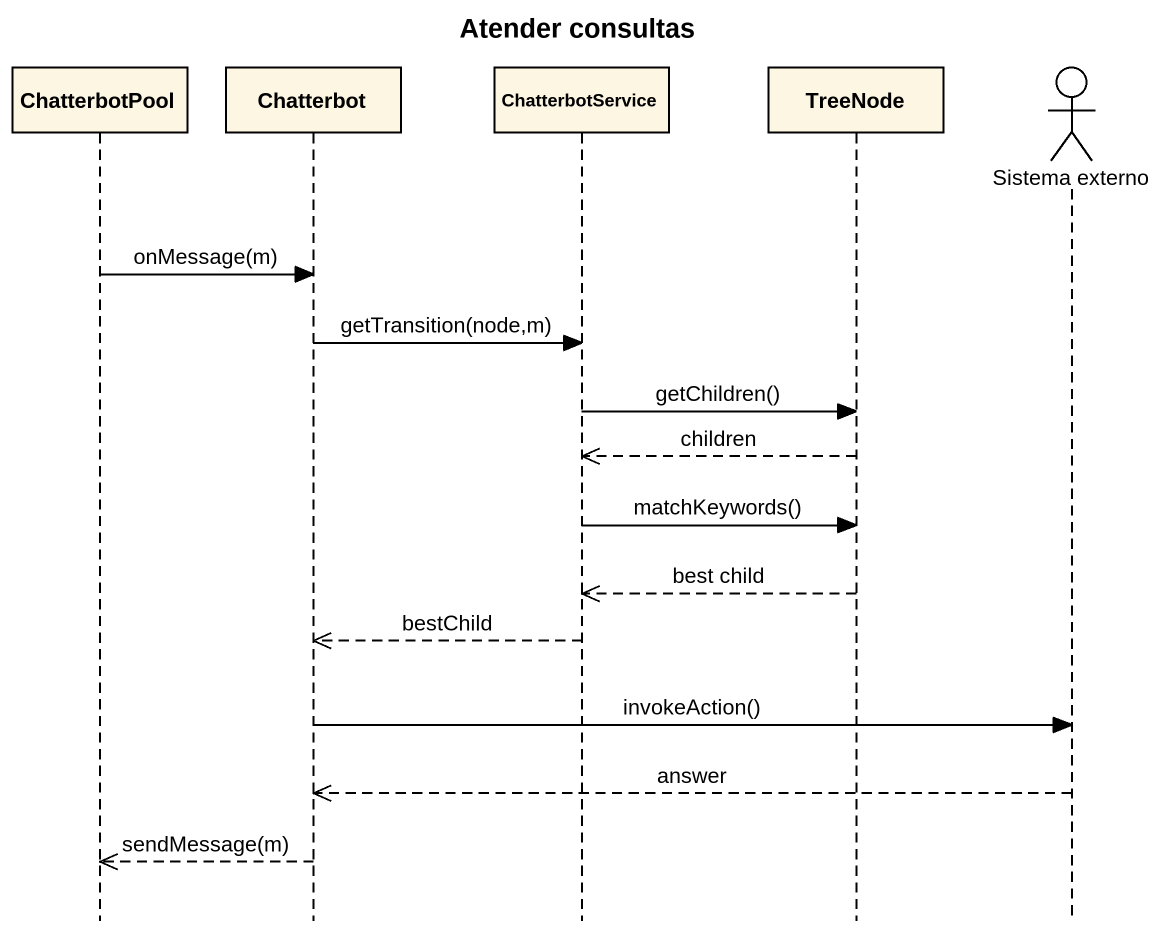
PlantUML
@startuml
title Atender consultas
hide footbox
participant ChatterbotPool
participant Chatterbot
participant ChatterbotService
participant TreeNode
actor "Sistema externo" as Sistema_externo

ChatterbotPool -> Chatterbot : onMessage(m)
Chatterbot -> ChatterbotService : getTransition(node,m)
ChatterbotService -> TreeNode : getChildren()
TreeNode -->> ChatterbotService : children
ChatterbotService -> TreeNode : matchKeywords()
TreeNode -->> ChatterbotService : best child
ChatterbotService -->> Chatterbot : bestChild
Chatterbot -> Sistema_externo : invokeAction()
Sistema_externo -->> Chatterbot : answer
Chatterbot -->> ChatterbotPool : sendMessage(m)
@enduml
